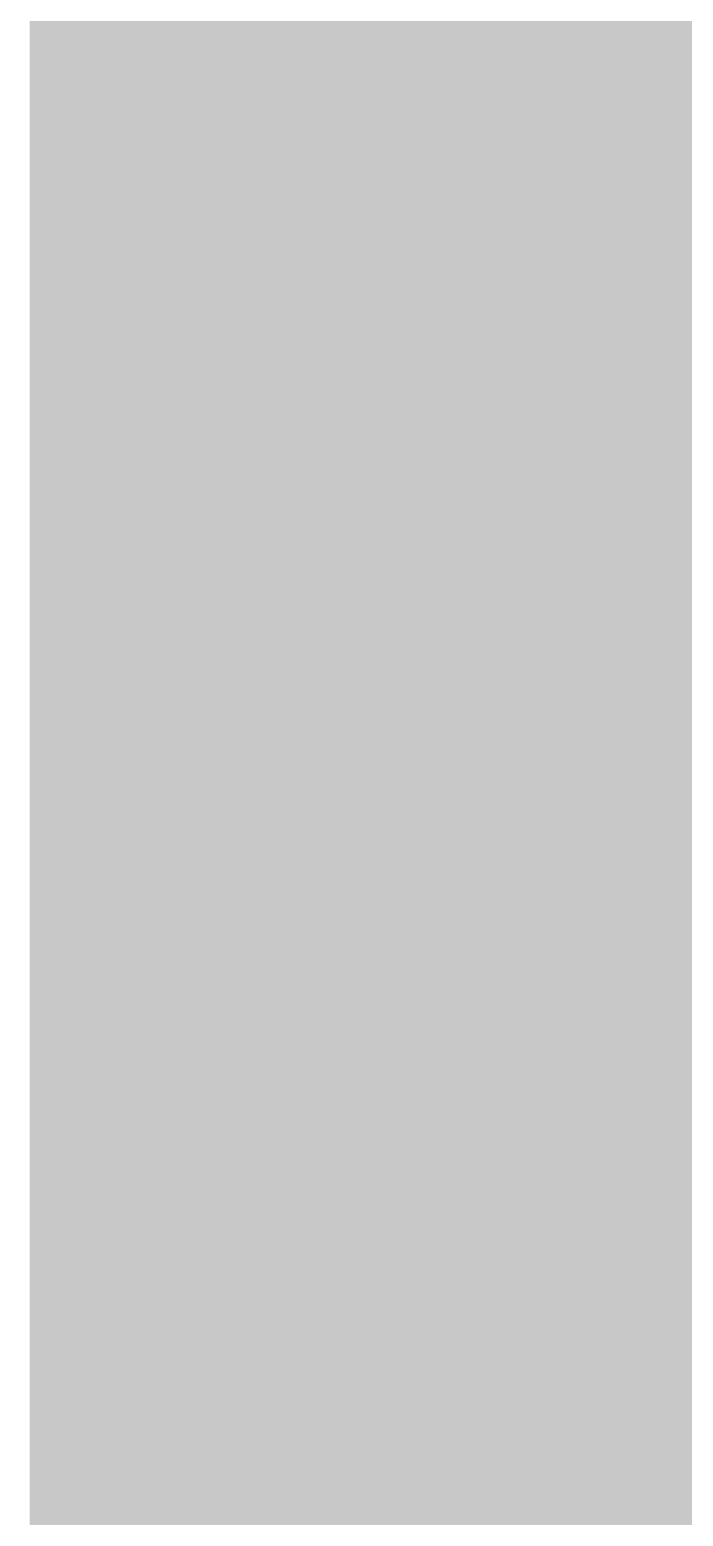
# Model space of a CAD drawing. Header units: inches. Extents: x 22 to 371, y 55 to 284.
# Drawn here: x 75.666 to 76.208, y 175.898 to 177.131 of the extents above; entities that cross this region are included whole.
import ezdxf

# ---------------------------------------------------------------- set-up
doc = ezdxf.new("R2010")
doc.units = ezdxf.units.IN
for name, color, linetype in [('Bottom Layer', 5, 'Continuous'), ('Bottom Solder', 6, 'Continuous'), ('Layer 1', 16, 'Continuous'), ('Layer 2', 76, 'Continuous'), ('Multi-Layer', 9, 'Continuous'), ('Pad Holes', 156, 'Continuous'), ('Top Layer', 1, 'Continuous'), ('Top Solder', 216, 'Continuous')]:
    doc.layers.add(name, color=color, linetype=linetype)

# ---------------------------------------------------------------- blocks, each defined once
blk = doc.blocks.new('HDR1X2__325')
at = {"layer": 'Bottom Layer'}
blk.add_hatch(color=5, dxfattribs=at).paths.add_polyline_path([(-0.75, 0.75), (0.75, 0.75), (0.75, -0.75), (-0.75, -0.75)])
at = {"layer": 'Bottom Solder'}
blk.add_hatch(color=6, dxfattribs=at).paths.add_polyline_path([(-0.8516, 0.8516), (0.8516, 0.8516), (0.8516, -0.8516), (-0.8516, -0.8516)])
at = {"layer": 'Layer 1'}
blk.add_hatch(color=16, dxfattribs=at).paths.add_polyline_path([(-0.75, 0.75), (0.75, 0.75), (0.75, -0.75), (-0.75, -0.75)])
at = {"layer": 'Layer 2'}
blk.add_hatch(color=76, dxfattribs=at).paths.add_polyline_path([(-0.75, 0.75), (0.75, 0.75), (0.75, -0.75), (-0.75, -0.75)])
at = {"layer": 'Multi-Layer'}
blk.add_hatch(color=9, dxfattribs=at).paths.add_polyline_path([(-0.75, 0.75), (0.75, 0.75), (0.75, -0.75), (-0.75, -0.75)])
at = {"layer": 'Pad Holes'}
h = blk.add_hatch(color=7, dxfattribs=at)
edge = h.paths.add_edge_path()
edge.add_arc((0, 0), 0.45, 0, 360)
at = {"layer": 'Top Layer'}
blk.add_hatch(color=1, dxfattribs=at).paths.add_polyline_path([(-0.75, 0.75), (0.75, 0.75), (0.75, -0.75), (-0.75, -0.75)])
at = {"layer": 'Top Solder'}
blk.add_hatch(color=216, dxfattribs=at).paths.add_polyline_path([(-0.8516, 0.8516), (0.8516, 0.8516), (0.8516, -0.8516), (-0.8516, -0.8516)])

msp = doc.modelspace()

# ---------------------------------------------------------------- block references
msp.add_blockref('HDR1X2__325', (76.5175, 176.6742))

doc.saveas('drawing.dxf')
